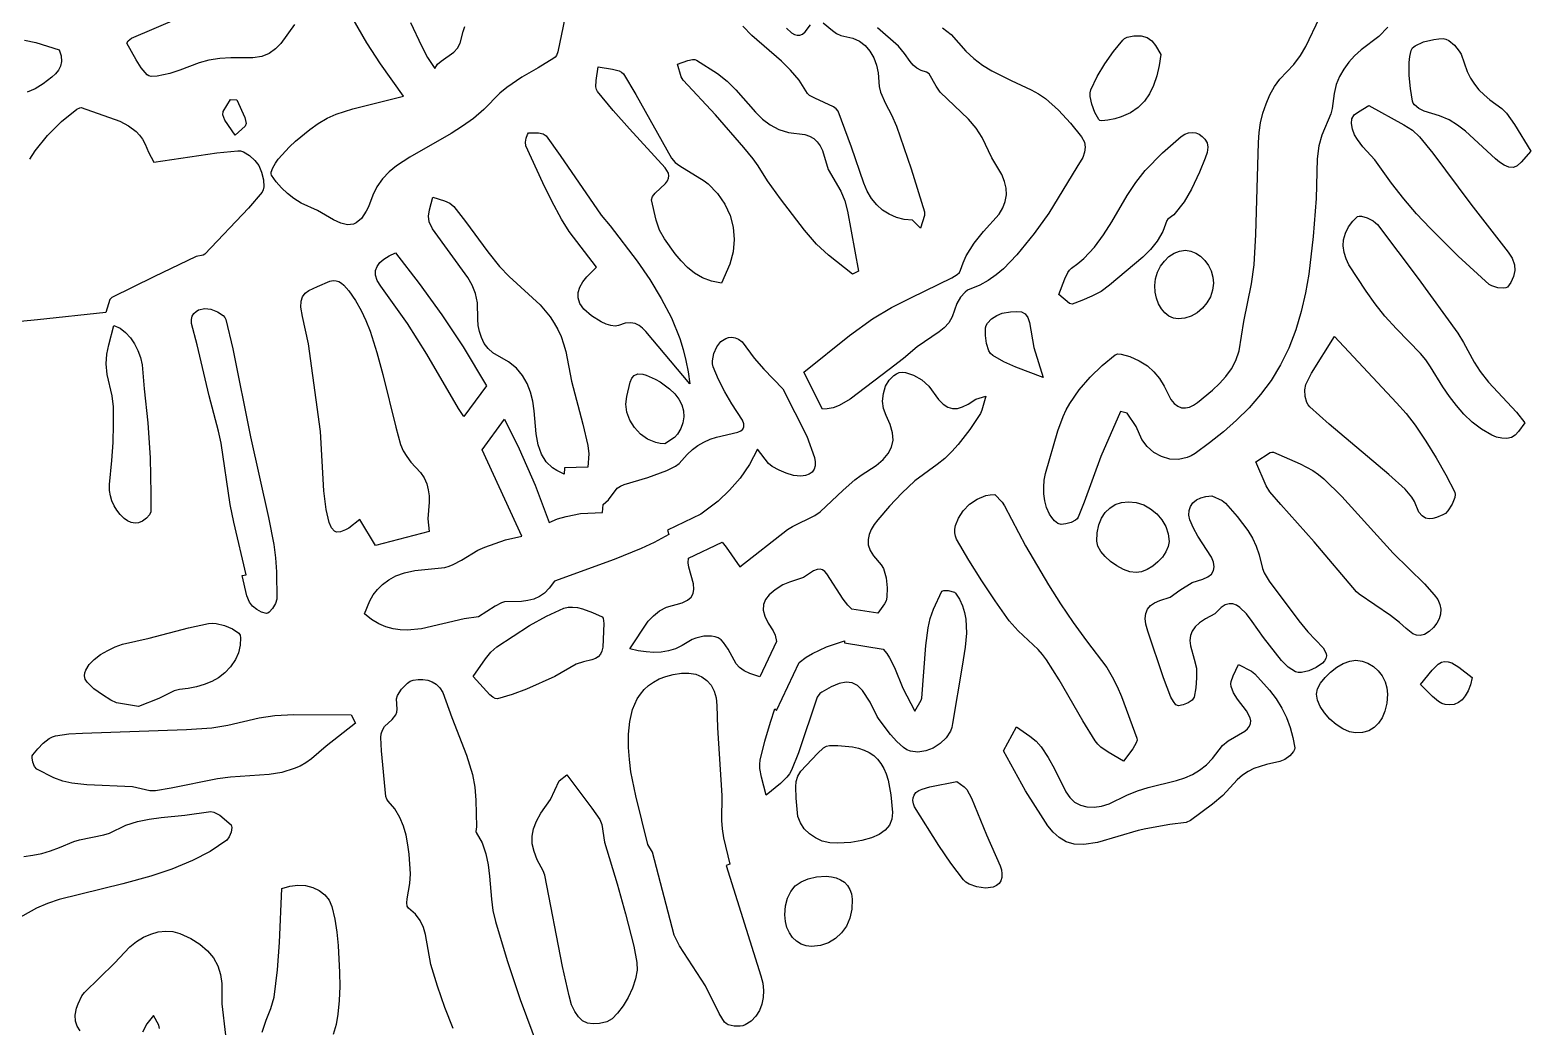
# Model space of a CAD drawing. Header units: centimetres. Extents: x 3.3 to 18.4, y 1.6 to 29.8.
# Drawn here: x 10.59 to 18.3, y 7.53 to 12.66 of the extents above; entities that cross this region are included whole.
import ezdxf

# ---------------------------------------------------------------- set-up
doc = ezdxf.new("R2010")
doc.units = ezdxf.units.CM
doc.layers.add('CUT', color=7, linetype='Continuous')

msp = doc.modelspace()

# ---------------------------------------------------------------- linework, layer by layer
at = {"layer": 'CUT'}
for points in [[(13.380168, 12.943085), (13.298549, 12.544605), (13.291247, 12.526286), (13.285402, 12.518187), (13.27851, 12.512043), (13.196943, 12.462352), (13.11387, 12.414118), (13.035546, 12.361819), (13.000121, 12.33242), (12.917627, 12.247832), (12.864261, 12.202852), (12.808297, 12.16279), (12.749906, 12.125443), (12.537146, 12.004065), (12.469371, 11.959356), (12.431544, 11.928235), (12.396707, 11.89152), (12.367843, 11.850841), (12.347935, 11.80783), (12.325321, 11.748793), (12.313595, 11.725118), (12.288958, 11.688788), (12.262268, 11.666259), (12.247978, 11.659837), (12.217157, 11.656006), (12.182878, 11.663306), (12.144579, 11.680666), (12.062479, 11.729251), (11.97974, 11.767276), (11.941082, 11.790109), (11.908435, 11.81587), (11.878083, 11.845036), (11.850522, 11.876857), (11.826247, 11.910583), (11.824343, 11.91721), (11.825219, 11.926093), (11.833369, 11.948174), (11.846811, 11.971915), (11.861663, 11.992405), (11.918506, 12.056336), (11.949214, 12.086067), (12.023727, 12.145604), (12.067043, 12.176606), (12.112076, 12.203844), (12.159213, 12.224783), (12.244381, 12.251514), (12.505158, 12.316148), (12.387442, 12.482453), (12.317334, 12.591485), (12.245944, 12.71355)], [(11.945093, 12.686225), (11.874229, 12.588146), (11.846962, 12.559547), (11.815094, 12.536399), (11.776958, 12.520742), (11.730886, 12.514617), (11.617092, 12.513434), (11.560538, 12.510152), (11.504854, 12.502462), (11.454114, 12.48879), (11.354725, 12.450243), (11.304374, 12.433146), (11.239081, 12.419178), (11.208739, 12.41883), (11.19665, 12.421784), (11.187572, 12.427384), (11.156731, 12.463087), (11.13044, 12.50348), (11.082941, 12.588919), (11.09062, 12.601835), (11.107774, 12.615765), (11.479978, 12.774422)], [(12.540983, 12.695437), (12.597486, 12.575652), (12.628407, 12.516192), (12.665653, 12.45973), (12.68018, 12.48082), (12.698983, 12.497651), (12.763867, 12.543232), (12.78259, 12.563668), (12.796996, 12.590165), (12.810909, 12.649848), (12.820838, 12.674526)], [(14.661237, 12.693347), (14.70936, 12.654359), (14.730902, 12.639572), (14.753587, 12.62841), (14.815045, 12.615285), (14.849042, 12.599452), (14.878278, 12.57661), (14.902572, 12.547868), (14.921744, 12.514334), (14.935614, 12.477117), (14.944002, 12.437326), (14.949448, 12.366949), (14.957058, 12.337893), (14.982205, 12.279767), (15.012696, 12.221283), (15.03906, 12.162029), (15.113536, 11.943134), (15.182597, 11.722488), (15.183434, 11.70346), (15.162145, 11.639248), (15.121133, 11.680321), (15.078562, 11.683733), (15.038529, 11.69361), (15.001395, 11.709615), (14.967516, 11.731413), (14.937252, 11.758666), (14.910961, 11.791039), (14.889002, 11.828195), (14.871732, 11.869797), (14.807288, 12.055357), (14.738827, 12.239425), (14.729562, 12.251517), (14.714464, 12.261388), (14.619418, 12.306083), (14.592235, 12.321109), (14.581686, 12.330204), (14.537882, 12.398644), (14.494952, 12.449873), (14.447286, 12.49648), (14.296227, 12.628265), (14.249973, 12.676079)], [(14.473119, 12.667), (14.500078, 12.641942), (14.514172, 12.634158), (14.528424, 12.630268), (14.542646, 12.630819), (14.556648, 12.63636), (14.570242, 12.647437), (14.596554, 12.683129)], [(15.275291, 12.668144), (15.319892, 12.634223), (15.394945, 12.549112), (15.436698, 12.510302), (15.481445, 12.477028), (15.528638, 12.448042), (15.628182, 12.397936), (15.730962, 12.349994), (15.768383, 12.329141), (15.804228, 12.304297), (15.871418, 12.245257), (15.932994, 12.178118), (15.989419, 12.108121), (16.004519, 12.081321), (16.00942, 12.054765), (16.006091, 12.028489), (15.996504, 12.002529), (15.966432, 11.951701), (15.821258, 11.715241), (15.746338, 11.611144), (15.656707, 11.500655), (15.588646, 11.429683), (15.551232, 11.397999), (15.510735, 11.369696), (15.466531, 11.345407), (15.404684, 11.319434), (15.391641, 11.309829), (15.367699, 11.283393), (15.348829, 11.251634), (15.325558, 11.182478), (15.307389, 11.151868), (15.284508, 11.12647), (15.258239, 11.104858), (15.145816, 11.027734), (15.074939, 10.968332), (15.001804, 10.911492), (14.800012, 10.760009), (14.743964, 10.726701), (14.714126, 10.715341), (14.682618, 10.708971), (14.65906, 10.70877), (14.561972, 10.898943), (14.79671, 11.087121), (14.914923, 11.171618), (15.013001, 11.23047), (15.115556, 11.28263), (15.323579, 11.382778), (15.350982, 11.399938), (15.362116, 11.410726), (15.368591, 11.422562), (15.381378, 11.460609), (15.397545, 11.496239), (15.43818, 11.561679), (15.486825, 11.62175), (15.565876, 11.710837), (15.585239, 11.742962), (15.597855, 11.775733), (15.60368, 11.80919), (15.602672, 11.843369), (15.594786, 11.878309), (15.57998, 11.914049), (15.529497, 12.000076), (15.47929, 12.10384), (15.448994, 12.151748), (15.408596, 12.198856), (15.2642, 12.337738), (15.243403, 12.367956), (15.207333, 12.431612), (15.193567, 12.440684), (15.165711, 12.448129), (15.143046, 12.460487), (15.124375, 12.476605), (15.108502, 12.495329), (15.080364, 12.535979), (15.049063, 12.57321), (14.94139, 12.667795)], [(17.56426, 12.671009), (17.517318, 12.624397), (17.427924, 12.554325), (17.39373, 12.523894), (17.363427, 12.491328), (17.337368, 12.456171), (17.315907, 12.417968), (17.2994, 12.376263), (17.288199, 12.330601), (17.278985, 12.252967), (17.27146, 12.225673), (17.225619, 12.116991), (17.209185, 12.061436), (17.201763, 11.994498), (17.196635, 11.790496), (17.181146, 11.595426), (17.158456, 11.401914), (17.14159, 11.30592), (17.119537, 11.21053), (17.091171, 11.115814), (17.055361, 11.021843), (17.01343, 10.93543), (16.964964, 10.85596), (16.910619, 10.782638), (16.851051, 10.714673), (16.786915, 10.651271), (16.718869, 10.591639), (16.647567, 10.534985), (16.573666, 10.480516), (16.553478, 10.468089), (16.532449, 10.458893), (16.488809, 10.44966), (16.44463, 10.451749), (16.401794, 10.464094), (16.362183, 10.485628), (16.327681, 10.515285), (16.30017, 10.551998), (16.271204, 10.618955), (16.225139, 10.687202), (16.190553, 10.695459), (16.089411, 10.465295), (16.003684, 10.229484), (15.972269, 10.152151), (15.96699, 10.144287), (15.958767, 10.13716), (15.936145, 10.125539), (15.90971, 10.118138), (15.884769, 10.11581), (15.868387, 10.120987), (15.851607, 10.133653), (15.836522, 10.150514), (15.825228, 10.168276), (15.810549, 10.202757), (15.801079, 10.237475), (15.796282, 10.272368), (15.795624, 10.307374), (15.798571, 10.342432), (15.804587, 10.37748), (15.86863, 10.597193), (15.894988, 10.669941), (15.910987, 10.704546), (15.929568, 10.73751), (15.978585, 10.807242), (16.034877, 10.872618), (16.096839, 10.932803), (16.162862, 10.986963), (16.175849, 10.9918), (16.193614, 10.991545), (16.238336, 10.979105), (16.286735, 10.956333), (16.328517, 10.929922), (16.361312, 10.900394), (16.390109, 10.864856), (16.414669, 10.825597), (16.449615, 10.757047), (16.466311, 10.736515), (16.484512, 10.722872), (16.50389, 10.715681), (16.524119, 10.714504), (16.544871, 10.718904), (16.56582, 10.728444), (16.586639, 10.742687), (16.663407, 10.805727), (16.699294, 10.839283), (16.73204, 10.875344), (16.760537, 10.91477), (16.78368, 10.958424), (16.80036, 11.007167), (16.823338, 11.15902), (16.863937, 11.352233), (16.877166, 11.449379), (16.886122, 11.606392), (16.89878, 12.078577), (16.902781, 12.129684), (16.910674, 12.180509), (16.922494, 12.230306), (16.938271, 12.278332), (16.95804, 12.32384), (16.981832, 12.366085), (17.00968, 12.404324), (17.081906, 12.480141), (17.114856, 12.525513), (17.142438, 12.573006), (17.212681, 12.719035)], [(10.557602, 12.604991), (10.61497, 12.593061), (10.736085, 12.555863), (10.745001, 12.523667), (10.746639, 12.495977), (10.741869, 12.471995), (10.731564, 12.450926), (10.716596, 12.431974), (10.697837, 12.414343), (10.652433, 12.379861), (10.611912, 12.354887), (10.571701, 12.338396)], [(10.58453, 11.992774), (10.612469, 12.035407), (10.675126, 12.114744), (10.746494, 12.186392), (10.826177, 12.250615), (10.841117, 12.256973), (10.84921, 12.257874), (11.04688, 12.187995), (11.091068, 12.165298), (11.130503, 12.135203), (11.147917, 12.116574), (11.163517, 12.095126), (11.177095, 12.070535), (11.193686, 12.02979), (11.221428, 11.978208), (11.545178, 12.025521), (11.654274, 12.03624), (11.668021, 12.035154), (11.682793, 12.030388), (11.713142, 12.012333), (11.740771, 11.987101), (11.761133, 11.95972), (11.775876, 11.925985), (11.785637, 11.887015), (11.787457, 11.850354), (11.784463, 11.835248), (11.778374, 11.823549), (11.70841, 11.741012), (11.483636, 11.505496), (11.474837, 11.500393), (11.439761, 11.492617), (11.222028, 11.389039), (11.005784, 11.282506), (10.995991, 11.271731), (10.974701, 11.204668), (10.624129, 11.166905), (10.466551, 11.152637)], [(12.759871, 7.523958), (12.716953, 7.632059), (12.679168, 7.742284), (12.645537, 7.853523), (12.618384, 8.007189), (12.60762, 8.044191), (12.590955, 8.079525), (12.566233, 8.112643), (12.531296, 8.142992), (12.524538, 8.153266), (12.52251, 8.169698), (12.523978, 8.190904), (12.53703, 8.269316), (12.540602, 8.320066), (12.533959, 8.419745), (12.528117, 8.468992), (12.519004, 8.517326), (12.505424, 8.564359), (12.486183, 8.609701), (12.460087, 8.652965), (12.425943, 8.69376), (12.41922, 8.703962), (12.414992, 8.71679), (12.392517, 8.950968), (12.388703, 9.019891), (12.390538, 9.03875), (12.396851, 9.058442), (12.406722, 9.076315), (12.446413, 9.112437), (12.46494, 9.136534), (12.470421, 9.150491), (12.473095, 9.166463), (12.469388, 9.219677), (12.474517, 9.235271), (12.49565, 9.269372), (12.524901, 9.299217), (12.540178, 9.309489), (12.554614, 9.315032), (12.580092, 9.318653), (12.605208, 9.318869), (12.629458, 9.315186), (12.652343, 9.307114), (12.673361, 9.294157), (12.692011, 9.275824), (12.707792, 9.251622), (12.75431, 9.123037), (12.828731, 8.928977), (12.860072, 8.830363), (12.872349, 8.765098), (12.877192, 8.697811), (12.881132, 8.561743), (12.876992, 8.537366), (12.878329, 8.53139), (12.908658, 8.478062), (12.92859, 8.422514), (12.940756, 8.365315), (12.947792, 8.307035), (12.957003, 8.189512), (12.964447, 8.131409), (12.977293, 8.074503), (13.038614, 7.873261), (13.104311, 7.673405), (13.196947, 7.425174)], [(10.552891, 8.407682), (10.59938, 8.414483), (10.645477, 8.424572), (10.691195, 8.437929), (10.736552, 8.454534), (10.810182, 8.485753), (10.840309, 8.494165), (10.964561, 8.519364), (10.993723, 8.528879), (11.078706, 8.569457), (11.137825, 8.588501), (11.197991, 8.601042), (11.258851, 8.609181), (11.381234, 8.620657), (11.515312, 8.640343), (11.529768, 8.636774), (11.560834, 8.620244), (11.619692, 8.571604), (11.622797, 8.55729), (11.618698, 8.533603), (11.609238, 8.508962), (11.596261, 8.491787), (11.510995, 8.434957), (11.420108, 8.387257), (11.314861, 8.343384), (11.206679, 8.307102), (11.062677, 8.268083), (10.734575, 8.187445), (10.67544, 8.167612), (10.619489, 8.142731), (10.478443, 8.064218)], [(11.77922, 7.505809), (11.799478, 7.567703), (11.822692, 7.626688), (11.839567, 7.685946), (11.857934, 7.825601), (11.867488, 7.966112), (11.879018, 8.243632), (11.920236, 8.256153), (11.961425, 8.260988), (12.001316, 8.258548), (12.03864, 8.249243), (12.07213, 8.233486), (12.100516, 8.211689), (12.12253, 8.184261), (12.136903, 8.151615), (12.152409, 8.086179), (12.162748, 8.019164), (12.16936, 7.951381), (12.176604, 7.812091), (12.177142, 7.740336), (12.174584, 7.668735), (12.168214, 7.597654), (12.158779, 7.545507), (12.144253, 7.493896)], [(10.843389, 7.512823), (10.828132, 7.535851), (10.81899, 7.562386), (10.817471, 7.593168), (10.825087, 7.628933), (10.832653, 7.650616), (10.852576, 7.692175), (10.866061, 7.709708), (11.020248, 7.860812), (11.098603, 7.944686), (11.132054, 7.97144), (11.168113, 7.993384), (11.205878, 8.009995), (11.244447, 8.020755), (11.282918, 8.02514), (11.32039, 8.022631), (11.35596, 8.012707), (11.411885, 7.98666), (11.459118, 7.95705), (11.49786, 7.923862), (11.52831, 7.887081), (11.550668, 7.84669), (11.565133, 7.802675), (11.571905, 7.75502), (11.57069, 7.651893), (11.589958, 7.48922)], [(11.25166, 7.524322), (11.247838, 7.541051), (11.219866, 7.590485), (11.185992, 7.548924), (11.163979, 7.504616)]]:
    msp.add_lwpolyline(points, dxfattribs=at)
for points in [[(16.034192, 12.333919), (16.038424, 12.350235), (16.071121, 12.418123), (16.110163, 12.483447), (16.154092, 12.54593), (16.201445, 12.605295), (16.211388, 12.613567), (16.225013, 12.619936), (16.259309, 12.627002), (16.296319, 12.626573), (16.328032, 12.618725), (16.35153, 12.601497), (16.370148, 12.577019), (16.397007, 12.531741), (16.388395, 12.474105), (16.376514, 12.420967), (16.360597, 12.372566), (16.339876, 12.329142), (16.313584, 12.290932), (16.280955, 12.258175), (16.241221, 12.231109), (16.193616, 12.209973), (16.160967, 12.200391), (16.12502, 12.193088), (16.094569, 12.190819), (16.084152, 12.192433), (16.078407, 12.196339), (16.058555, 12.23379), (16.042092, 12.275139), (16.033791, 12.315563)], [(17.723511, 12.254234), (17.70172, 12.271966), (17.694667, 12.281342), (17.691151, 12.290658), (17.680951, 12.356588), (17.67393, 12.4234), (17.673582, 12.489273), (17.677002, 12.521287), (17.683399, 12.552383), (17.690749, 12.564846), (17.705011, 12.57635), (17.748112, 12.595587), (17.800386, 12.608304), (17.826115, 12.611657), (17.849518, 12.61271), (17.862913, 12.610164), (17.877323, 12.60328), (17.906426, 12.579816), (17.931303, 12.548946), (17.94043, 12.532806), (17.972862, 12.443132), (17.98961, 12.409919), (18.009235, 12.378989), (18.032128, 12.350118), (18.058678, 12.323084), (18.089277, 12.297661), (18.150314, 12.253899), (18.173739, 12.229704), (18.215709, 12.171045), (18.300022, 12.034514), (18.249424, 11.977424), (18.229524, 11.958054), (18.210312, 11.949453), (18.186875, 11.951984), (18.162186, 11.962289), (18.138231, 11.977459), (18.116994, 11.994588), (17.964159, 12.136402), (17.922968, 12.167619), (17.878725, 12.194661), (17.830501, 12.216288), (17.750675, 12.239864)], [(14.254862, 12.05281), (14.108507, 12.221718), (13.943092, 12.398888), (13.932257, 12.416882), (13.91332, 12.482293), (13.966415, 12.499767), (13.991122, 12.505382), (14.001705, 12.505186), (14.010607, 12.502141), (14.118926, 12.433493), (14.169225, 12.394266), (14.214043, 12.350274), (14.314507, 12.233969), (14.350322, 12.199441), (14.389542, 12.169552), (14.43351, 12.145814), (14.48357, 12.129739), (14.56802, 12.119524), (14.592087, 12.111437), (14.613258, 12.098871), (14.631524, 12.082116), (14.646872, 12.061464), (14.659295, 12.037205), (14.68759, 11.940599), (14.753407, 11.829243), (14.773591, 11.77871), (14.787361, 11.726005), (14.84303, 11.418185), (14.812423, 11.401365), (14.689764, 11.499805), (14.62743, 11.555771), (14.566117, 11.628226), (14.44226, 11.789175), (14.37676, 11.881346), (14.328217, 11.958258), (14.30173, 11.994954)], [(13.852252, 11.868293), (13.862142, 11.881737), (13.867799, 11.894796), (13.869353, 11.907759), (13.866934, 11.920914), (13.850699, 11.948951), (13.666134, 12.149081), (13.58329, 12.243763), (13.502988, 12.34048), (13.497109, 12.351497), (13.494393, 12.365065), (13.495625, 12.397569), (13.504945, 12.468102), (13.580106, 12.456134), (13.613576, 12.447531), (13.626318, 12.440689), (13.635271, 12.431432), (13.69964, 12.32481), (13.883073, 11.998654), (13.901244, 11.976812), (13.92509, 11.958306), (14.049671, 11.882153), (14.071604, 11.865631), (14.119398, 11.816049), (14.156768, 11.761745), (14.18359, 11.703666), (14.199741, 11.642761), (14.205096, 11.579976), (14.199532, 11.516258), (14.182924, 11.452556), (14.139716, 11.356145), (14.087528, 11.365812), (14.041494, 11.383288), (14.000758, 11.407343), (13.964467, 11.43675), (13.931764, 11.470278), (13.901795, 11.506699), (13.84664, 11.583304), (13.821611, 11.628563), (13.803683, 11.678888), (13.780195, 11.784574), (13.784447, 11.800628), (13.799064, 11.818874)], [(11.615878, 12.299324), (11.649112, 12.298045), (11.688885, 12.206897), (11.696282, 12.175718), (11.691206, 12.162104), (11.639434, 12.116302), (11.586599, 12.193735), (11.575722, 12.221262), (11.577664, 12.238715)], [(18.183116, 11.515718), (18.202578, 11.483945), (18.215118, 11.450636), (18.216584, 11.421363), (18.209822, 11.389471), (18.196615, 11.359317), (18.178743, 11.335258), (18.171102, 11.331142), (18.15974, 11.329435), (18.130238, 11.332301), (18.099009, 11.341949), (18.085487, 11.34872), (17.92587, 11.494915), (17.781394, 11.637639), (17.71228, 11.711934), (17.646019, 11.788892), (17.583189, 11.869044), (17.496756, 11.989114), (17.43525, 12.057361), (17.407648, 12.09356), (17.393474, 12.118869), (17.382496, 12.14724), (17.377005, 12.175701), (17.379296, 12.201276), (17.391888, 12.220429), (17.413856, 12.237072), (17.466644, 12.269831), (17.647277, 12.169345), (17.690374, 12.141623), (17.727033, 12.108317), (17.796076, 12.024142), (17.991142, 11.761075)], [(13.472001, 11.187005), (13.432534, 11.222459), (13.41209, 11.251975), (13.402915, 11.280567), (13.403446, 11.308341), (13.412119, 11.335404), (13.427369, 11.361865), (13.447633, 11.387831), (13.496942, 11.438706), (13.357226, 11.621036), (13.316511, 11.685024), (13.266999, 11.777109), (13.221044, 11.871219), (13.134357, 12.062119), (13.132275, 12.079719), (13.135854, 12.10143), (13.142136, 12.11994), (13.148165, 12.127938), (13.199566, 12.127855), (13.222778, 12.122978), (13.238288, 12.112529), (13.31062, 12.011662), (13.521372, 11.704462), (13.567279, 11.649888), (13.706087, 11.468021), (13.770735, 11.374381), (13.829865, 11.277596), (13.881715, 11.176663), (13.924524, 11.070576), (13.941988, 11.015286), (13.95653, 10.958331), (13.967932, 10.899585), (13.975972, 10.838923), (13.750076, 11.106963), (13.733912, 11.124217), (13.716215, 11.138337), (13.695984, 11.14807), (13.672221, 11.152162), (13.643925, 11.149361), (13.610097, 11.138413), (13.592173, 11.135073), (13.570579, 11.137548), (13.54654, 11.144908), (13.521282, 11.156224)], [(16.501725, 12.109925), (16.520796, 12.122066), (16.54014, 12.128977), (16.559285, 12.130952), (16.577756, 12.128288), (16.595081, 12.121279), (16.610787, 12.110222), (16.624401, 12.095411), (16.635449, 12.077143), (16.639515, 12.054088), (16.635006, 12.026581), (16.625558, 11.997661), (16.596272, 11.926227), (16.554974, 11.83969), (16.517677, 11.773323), (16.464518, 11.706153), (16.43405, 11.684973), (16.42845, 11.677034), (16.407928, 11.620861), (16.379381, 11.571738), (16.344478, 11.528231), (16.304887, 11.488904), (16.133039, 11.344728), (16.091368, 11.313094), (16.043414, 11.288025), (15.992262, 11.267086), (15.940994, 11.247842), (15.928388, 11.25074), (15.873794, 11.297561), (15.904155, 11.378171), (15.918819, 11.410099), (15.927768, 11.422529), (15.938461, 11.432055), (15.971659, 11.456572), (16.002131, 11.483074), (16.056142, 11.541117), (16.102985, 11.604349), (16.145147, 11.670936), (16.225386, 11.80684), (16.268441, 11.87249), (16.316772, 11.934158), (16.405289, 12.026231)], [(13.140393, 10.839887), (13.116719, 10.881426), (13.085361, 10.919069), (13.045198, 10.952016), (12.96429, 10.997199), (12.939406, 11.019781), (12.91997, 11.046227), (12.905498, 11.075548), (12.895504, 11.106751), (12.889504, 11.138848), (12.887014, 11.170847), (12.88607, 11.254398), (12.875826, 11.301793), (12.858566, 11.345003), (12.836043, 11.385092), (12.654418, 11.63551), (12.637288, 11.671205), (12.633948, 11.700409), (12.638968, 11.732402), (12.655159, 11.798438), (12.715222, 11.778408), (12.743044, 11.766555), (12.764588, 11.749479), (12.82413, 11.673481), (12.938411, 11.517504), (12.998585, 11.44211), (13.047792, 11.390194), (13.206932, 11.244006), (13.258341, 11.183185), (13.279876, 11.150711), (13.298662, 11.116712), (13.314721, 11.081076), (13.328075, 11.04369), (13.338746, 11.004442), (13.368967, 10.852007), (13.426516, 10.631622), (13.452664, 10.520858), (13.456915, 10.478879), (13.452615, 10.41037), (13.332982, 10.406279), (13.33072, 10.37465), (13.292463, 10.392559), (13.271514, 10.406014), (13.23781, 10.437564), (13.213597, 10.476439), (13.197154, 10.524008), (13.186758, 10.58164), (13.176532, 10.699857), (13.169178, 10.748305), (13.157506, 10.795248)], [(17.731835, 10.99485), (17.608612, 11.121537), (17.549153, 11.186801), (17.499499, 11.250069), (17.452205, 11.315311), (17.364301, 11.450268), (17.349711, 11.479955), (17.339622, 11.513113), (17.335046, 11.547102), (17.336992, 11.579284), (17.346664, 11.612519), (17.362798, 11.645026), (17.38399, 11.67425), (17.408837, 11.697637), (17.416966, 11.700397), (17.428637, 11.700013), (17.458158, 11.691601), (17.488512, 11.675984), (17.501225, 11.666593), (17.510813, 11.656744), (17.616121, 11.518587), (17.720003, 11.379326), (17.924013, 11.098036), (17.953924, 11.049953), (18.007302, 10.949215), (18.038034, 10.901902), (18.082243, 10.847433), (18.22551, 10.692012), (18.268308, 10.637983), (18.235641, 10.592932), (18.219063, 10.573779), (18.200231, 10.561712), (18.176205, 10.557183), (18.149512, 10.558472), (18.122776, 10.564523), (18.098622, 10.574282), (18.045648, 10.605603), (17.998174, 10.641784), (17.955383, 10.682189), (17.916456, 10.726179), (17.880577, 10.773119), (17.846926, 10.82237), (17.78304, 10.925259), (17.758959, 10.961)], [(12.624479, 10.990907), (12.525083, 11.148184), (12.38797, 11.339909), (12.370274, 11.369796), (12.361666, 11.39649), (12.36148, 11.420387), (12.369048, 11.441882), (12.383704, 11.461369), (12.404782, 11.479244), (12.431614, 11.4959), (12.463534, 11.511733), (12.585357, 11.35428), (12.701498, 11.19312), (12.811509, 11.027849), (12.931387, 10.828259), (12.815207, 10.669692), (12.787843, 10.712244)], [(16.370561, 11.378156), (16.380801, 11.411526), (16.396225, 11.442249), (16.416049, 11.469422), (16.439488, 11.492141), (16.46576, 11.509502), (16.494081, 11.520601), (16.523666, 11.524534), (16.551188, 11.520857), (16.577547, 11.510345), (16.601962, 11.493915), (16.623654, 11.472486), (16.641843, 11.446973), (16.655751, 11.418296), (16.664597, 11.38737), (16.667603, 11.355114), (16.663484, 11.319513), (16.652151, 11.285603), (16.634558, 11.254346), (16.611659, 11.226709), (16.584408, 11.203656), (16.553759, 11.18615), (16.520667, 11.175158), (16.486087, 11.171643), (16.46185, 11.175618), (16.439112, 11.186222), (16.418445, 11.202634), (16.400424, 11.224031), (16.385623, 11.249593), (16.374618, 11.278496), (16.367981, 11.309921), (16.366288, 11.343044)], [(12.135847, 10.097363), (12.12335, 10.126074), (12.107642, 10.192485), (12.094917, 10.287471), (12.07923, 10.592624), (12.017547, 11.043812), (11.985249, 11.185053), (11.977833, 11.232402), (11.978626, 11.262386), (11.986529, 11.285891), (12.000192, 11.304115), (12.018265, 11.318257), (12.062246, 11.339084), (12.126598, 11.365615), (12.143582, 11.368974), (12.158985, 11.368336), (12.17316, 11.364009), (12.186461, 11.356297), (12.199241, 11.345505), (12.224654, 11.315904), (12.25848, 11.266658), (12.287341, 11.215584), (12.311997, 11.162956), (12.333211, 11.109047), (12.368351, 10.998478), (12.398847, 10.886066), (12.46559, 10.615458), (12.49049, 10.526074), (12.503333, 10.494357), (12.521494, 10.463905), (12.543466, 10.435638), (12.592839, 10.383067), (12.611454, 10.354391), (12.624382, 10.324554), (12.632415, 10.293662), (12.636351, 10.26182), (12.636983, 10.229135), (12.630859, 10.144515), (12.637239, 10.078505), (12.361095, 10.007845), (12.280391, 10.139968), (12.223333, 10.097008), (12.207826, 10.087642), (12.181345, 10.076687), (12.160088, 10.076486), (12.151111, 10.080564)], [(11.415258, 11.148093), (11.415186, 11.168507), (11.419506, 11.185593), (11.427541, 11.199477), (11.438611, 11.210284), (11.452037, 11.218139), (11.483248, 11.225493), (11.514819, 11.221462), (11.549103, 11.208293), (11.577805, 11.189481), (11.58747, 11.179052), (11.592629, 11.168523), (11.627149, 11.018708), (11.719573, 10.5665), (11.810577, 10.151321), (11.83786, 10.012381), (11.847656, 9.942953), (11.852819, 9.872653), (11.854103, 9.73152), (11.847525, 9.708306), (11.832485, 9.683409), (11.815039, 9.66399), (11.807307, 9.658572), (11.801243, 9.65721), (11.775779, 9.665139), (11.750652, 9.678521), (11.728696, 9.696096), (11.712743, 9.716601), (11.699361, 9.748082), (11.676719, 9.852282), (11.69725, 9.856571), (11.633419, 10.126689), (11.614566, 10.217197), (11.567152, 10.533319), (11.554015, 10.594329), (11.506399, 10.775856), (11.444669, 11.037994)], [(15.682035, 11.207573), (15.700429, 11.197562), (15.713636, 11.179929), (15.72306, 11.153785), (15.745217, 11.024433), (15.793502, 10.871132), (15.652663, 10.924543), (15.590253, 10.951252), (15.533848, 10.983421), (15.522945, 10.993842), (15.514014, 11.008254), (15.501733, 11.045359), (15.496343, 11.087349), (15.49718, 11.126836), (15.500286, 11.137827), (15.506929, 11.149322), (15.528012, 11.171816), (15.554806, 11.190303), (15.581683, 11.200764), (15.624066, 11.208285), (15.657048, 11.210851)], [(11.199921, 10.164449), (11.184316, 10.147416), (11.164014, 10.132749), (11.143506, 10.123216), (11.125838, 10.121639), (11.105715, 10.125725), (11.086171, 10.134061), (11.070243, 10.145232), (11.049603, 10.166267), (11.032117, 10.18841), (11.017832, 10.211789), (11.006794, 10.236534), (10.999051, 10.262774), (10.994647, 10.290638), (10.99363, 10.320254), (11.005924, 10.443547), (11.012282, 10.535849), (11.015242, 10.628339), (11.014926, 10.720696), (11.008383, 10.77595), (10.982592, 10.886182), (10.976443, 10.94137), (10.980408, 10.990244), (10.990957, 11.039287), (11.017097, 11.138098), (11.048205, 11.123874), (11.076371, 11.102583), (11.101279, 11.075545), (11.122613, 11.04408), (11.140057, 11.009507), (11.153295, 10.973146), (11.16201, 10.936317), (11.171778, 10.812643), (11.190516, 10.637506), (11.202847, 10.457708), (11.207188, 10.273259), (11.206338, 10.181083)], [(14.590713, 10.374445), (14.570976, 10.367582), (14.546518, 10.364404), (14.509644, 10.367627), (14.472184, 10.378841), (14.435343, 10.395109), (14.400327, 10.413495), (14.38108, 10.428486), (14.324112, 10.502627), (14.282821, 10.423509), (14.234672, 10.353358), (14.180702, 10.291054), (14.121946, 10.235478), (14.034089, 10.167835), (13.861561, 10.085212), (13.868998, 10.06369), (13.794284, 10.022807), (13.726796, 9.991054), (13.587527, 9.934961), (13.280452, 9.823279), (13.254425, 9.787219), (13.230508, 9.762692), (13.204106, 9.74451), (13.17539, 9.731818), (13.144527, 9.72376), (13.111686, 9.71948), (13.024744, 9.717419), (13.008596, 9.712446), (12.976008, 9.694979), (12.890637, 9.639775), (12.817478, 9.631002), (12.597964, 9.579367), (12.524692, 9.571991), (12.488022, 9.573231), (12.451325, 9.578669), (12.414598, 9.588992), (12.377836, 9.604884), (12.341038, 9.62703), (12.3042, 9.656117), (12.332119, 9.722031), (12.350009, 9.752732), (12.371585, 9.78137), (12.397645, 9.807525), (12.42899, 9.83078), (12.466419, 9.850714), (12.51073, 9.866909), (12.564085, 9.878617), (12.666601, 9.888307), (12.717199, 9.894604), (12.739364, 9.900256), (12.760968, 9.908877), (12.803119, 9.93214), (12.887559, 9.982547), (12.922324, 9.997822), (13.030141, 10.035893), (13.11394, 10.055629), (12.909084, 10.498265), (13.024515, 10.6567), (13.100271, 10.503341), (13.181272, 10.317594), (13.253901, 10.125721), (13.296132, 10.144256), (13.34097, 10.156418), (13.414419, 10.171522), (13.527634, 10.176097), (13.530593, 10.217697), (13.558632, 10.242136), (13.60315, 10.302068), (13.619649, 10.312874), (13.640073, 10.321487), (13.760514, 10.356318), (13.858022, 10.393064), (13.902564, 10.415404), (13.921319, 10.429269), (13.962564, 10.475571), (13.989881, 10.500849), (14.018719, 10.521897), (14.049051, 10.5392), (14.080848, 10.553241), (14.114083, 10.564504), (14.223911, 10.589672), (14.238808, 10.596261), (14.249446, 10.605128), (14.254967, 10.616949), (14.254517, 10.632396), (14.24724, 10.652146), (14.193023, 10.736088), (14.156694, 10.797478), (14.124328, 10.860821), (14.096957, 10.925893), (14.093679, 10.940475), (14.093447, 10.957248), (14.100754, 10.993882), (14.116139, 11.02883), (14.136865, 11.055129), (14.161093, 11.070534), (14.176225, 11.075615), (14.192686, 11.077526), (14.209967, 11.075198), (14.227557, 11.067563), (14.244944, 11.053555), (14.306953, 10.969832), (14.357308, 10.912895), (14.454297, 10.811808), (14.577603, 10.569466), (14.617065, 10.460105), (14.621581, 10.436503), (14.621162, 10.416023), (14.615848, 10.398778), (14.605684, 10.384881)], [(17.859833, 10.172511), (17.847109, 10.164154), (17.814302, 10.150351), (17.795636, 10.145365), (17.776499, 10.143982), (17.757669, 10.147947), (17.739924, 10.159007), (17.724043, 10.178906), (17.701111, 10.232609), (17.687724, 10.254856), (17.65267, 10.296765), (17.569039, 10.372568), (17.26352, 10.631329), (17.163512, 10.719565), (17.155243, 10.729494), (17.148345, 10.74244), (17.139169, 10.773909), (17.137, 10.80703), (17.142854, 10.834863), (17.171932, 10.892291), (17.290111, 11.081714), (17.608695, 10.741059), (17.658555, 10.684866), (17.704294, 10.625779), (17.760426, 10.542795), (17.813433, 10.457586), (17.862942, 10.370367), (17.908584, 10.281349), (17.91085, 10.269644), (17.908869, 10.254458), (17.894977, 10.218924), (17.872519, 10.185304)], [(13.752027, 10.882703), (13.798058, 10.862241), (13.824125, 10.847685), (13.872454, 10.81337), (13.899281, 10.787187), (13.920121, 10.759107), (13.934865, 10.729637), (13.943404, 10.699285), (13.945627, 10.668559), (13.941424, 10.637967), (13.930687, 10.608015), (13.913304, 10.579212), (13.897277, 10.562501), (13.848036, 10.530575), (13.824596, 10.531885), (13.801973, 10.536334), (13.759766, 10.553541), (13.722592, 10.579978), (13.691629, 10.613428), (13.668057, 10.651672), (13.653052, 10.692491), (13.647794, 10.733668), (13.653459, 10.772985), (13.670365, 10.846746), (13.678429, 10.866759), (13.69074, 10.881429), (13.709115, 10.888924), (13.735373, 10.887411)], [(13.969692, 9.941296), (14.14311, 10.023586), (14.163443, 9.998503), (14.233127, 9.89754), (14.47874, 10.089195), (14.504521, 10.105564), (14.618903, 10.16139), (14.64708, 10.17976), (14.765204, 10.291787), (14.825627, 10.345246), (14.857425, 10.369236), (14.934833, 10.419006), (14.970109, 10.448412), (14.996375, 10.479332), (15.013423, 10.512284), (15.021045, 10.547787), (15.019033, 10.586356), (15.00718, 10.62851), (14.985279, 10.674766), (14.971513, 10.710921), (14.967261, 10.749904), (14.971503, 10.789105), (14.983221, 10.825911), (15.001398, 10.857714), (15.025013, 10.881901), (15.038542, 10.890324), (15.053049, 10.895863), (15.068407, 10.898193), (15.084488, 10.896988), (15.126849, 10.882886), (15.168406, 10.858301), (15.205045, 10.826481), (15.255389, 10.757311), (15.278485, 10.733332), (15.302157, 10.718158), (15.326617, 10.711208), (15.352079, 10.711903), (15.378757, 10.719661), (15.406864, 10.733904), (15.446478, 10.759433), (15.497378, 10.77453), (15.478356, 10.703252), (15.469995, 10.68576), (15.415512, 10.603254), (15.355747, 10.525817), (15.322746, 10.48955), (15.287058, 10.455212), (15.248228, 10.423022), (15.133266, 10.339137), (15.066068, 10.276508), (15.002958, 10.208644), (14.942685, 10.138878), (14.923815, 10.114625), (14.908546, 10.089635), (14.897861, 10.063897), (14.892746, 10.0374), (14.894187, 10.010132), (14.903168, 9.982082), (14.920674, 9.953238), (14.960918, 9.907767), (14.971578, 9.88816), (14.985757, 9.841149), (14.991353, 9.789678), (14.989493, 9.740869), (14.985418, 9.723471), (14.977791, 9.706485), (14.942401, 9.658513), (14.809689, 9.679562), (14.788019, 9.701001), (14.764181, 9.73173), (14.681694, 9.86184), (14.670972, 9.873582), (14.659217, 9.881942), (14.645926, 9.885913), (14.630596, 9.884488), (14.612724, 9.87666), (14.561315, 9.843102), (14.489258, 9.81932), (14.454986, 9.804218), (14.415099, 9.778714), (14.385357, 9.754082), (14.365491, 9.729316), (14.355229, 9.703409), (14.354301, 9.675353), (14.362435, 9.644143), (14.37936, 9.60877), (14.404806, 9.56823), (14.415474, 9.546444), (14.421736, 9.514044), (14.335703, 9.332305), (14.285872, 9.348789), (14.256857, 9.363448), (14.232226, 9.380439), (14.21479, 9.398955), (14.172951, 9.474059), (14.150435, 9.50802), (14.137352, 9.521524), (14.122509, 9.531729), (14.106829, 9.537733), (14.088603, 9.541057), (14.047916, 9.54036), (14.007256, 9.531027), (13.989062, 9.523555), (13.938144, 9.492553), (13.902672, 9.476188), (13.866696, 9.465037), (13.829897, 9.45879), (13.79196, 9.457136), (13.752568, 9.459762), (13.711403, 9.466357), (13.66815, 9.47661), (13.762631, 9.617578), (13.789237, 9.646392), (13.820197, 9.670882), (13.857091, 9.690172), (13.93788, 9.713124), (13.96477, 9.725703), (13.983055, 9.741391), (13.993621, 9.760456), (13.997354, 9.783165), (13.99514, 9.809789), (13.971186, 9.896083), (13.968581, 9.918832)], [(17.752044, 9.809367), (17.803002, 9.754295), (17.820855, 9.729302), (17.831826, 9.704196), (17.836342, 9.67924), (17.834828, 9.654698), (17.82771, 9.630831), (17.815415, 9.607905), (17.798367, 9.58618), (17.776993, 9.565922), (17.752771, 9.550059), (17.730977, 9.543837), (17.711142, 9.545513), (17.692797, 9.553345), (17.658703, 9.580507), (17.624943, 9.611388), (17.578677, 9.646707), (17.417795, 9.756719), (17.402888, 9.768986), (17.185042, 10.025414), (17.013573, 10.217541), (16.958603, 10.283319), (16.939036, 10.313516), (16.885204, 10.437167), (16.959784, 10.484962), (16.96885, 10.487435), (16.976392, 10.48651), (17.113428, 10.427678), (17.178122, 10.392579), (17.207966, 10.37225), (17.235553, 10.34955), (17.328425, 10.258487), (17.59148, 9.96807)], [(16.275358, 9.006077), (16.271427, 8.992791), (16.25319, 8.962417), (16.206034, 8.897754), (16.126152, 8.945375), (16.089109, 8.971112), (16.073361, 8.985824), (16.060244, 9.002284), (15.996128, 9.105687), (15.875204, 9.31734), (15.8105, 9.42029), (15.789794, 9.447493), (15.76649, 9.472911), (15.663738, 9.568225), (15.61814, 9.620106), (15.546292, 9.721908), (15.477221, 9.825781), (15.411117, 9.93156), (15.348168, 10.039075), (15.341464, 10.054993), (15.338331, 10.07226), (15.338546, 10.090542), (15.341883, 10.109507), (15.35703, 10.148151), (15.381978, 10.185527), (15.414935, 10.21897), (15.454107, 10.245817), (15.497701, 10.263401), (15.520596, 10.267887), (15.543923, 10.269058), (15.581628, 10.230299), (15.594389, 10.210489), (15.702828, 10.004875), (15.819876, 9.804908), (15.882242, 9.707232), (15.947495, 9.611197), (16.015881, 9.516879), (16.119669, 9.380105), (16.147957, 9.33273), (16.173136, 9.282849), (16.195833, 9.231083), (16.274362, 9.017557)], [(17.106736, 9.620739), (17.153762, 9.56291), (17.232316, 9.480517), (17.246758, 9.452687), (17.248444, 9.439389), (17.246029, 9.426525), (17.239206, 9.414113), (17.227666, 9.40217), (17.195544, 9.380305), (17.15745, 9.362668), (17.119924, 9.353593), (17.103419, 9.35362), (17.089508, 9.357414), (17.051382, 9.382511), (17.017309, 9.41639), (16.92509, 9.533471), (16.867845, 9.615989), (16.837334, 9.655673), (16.803675, 9.689067), (16.785875, 9.700335), (16.767417, 9.706822), (16.748295, 9.707654), (16.728501, 9.701961), (16.708027, 9.68887), (16.674348, 9.655997), (16.627331, 9.629446), (16.596928, 9.609011), (16.574254, 9.588558), (16.558757, 9.567325), (16.54989, 9.544551), (16.547102, 9.519476), (16.549843, 9.491339), (16.569716, 9.422834), (16.580053, 9.376634), (16.581361, 9.327021), (16.576699, 9.276285), (16.569121, 9.226711), (16.559088, 9.211555), (16.538079, 9.197682), (16.512217, 9.187255), (16.487624, 9.182434), (16.475287, 9.188686), (16.461886, 9.205214), (16.44949, 9.226703), (16.411269, 9.327034), (16.330073, 9.566558), (16.320907, 9.602104), (16.317576, 9.632569), (16.320205, 9.658404), (16.328913, 9.680059), (16.343824, 9.697985), (16.36506, 9.712632), (16.392741, 9.724449), (16.444987, 9.741095), (16.495808, 9.777854), (16.558347, 9.81754), (16.613645, 9.834421), (16.639419, 9.846168), (16.657787, 9.860615), (16.668787, 9.877858), (16.672453, 9.897991), (16.668822, 9.921111), (16.657929, 9.947314), (16.588071, 10.055354), (16.565595, 10.096525), (16.547178, 10.139104), (16.541517, 10.163492), (16.542507, 10.186481), (16.549643, 10.207478), (16.562421, 10.225889), (16.580335, 10.241119), (16.602882, 10.252574), (16.629558, 10.259661), (16.659857, 10.261785), (16.713173, 10.238861), (16.729806, 10.225273), (16.789929, 10.15619), (16.84456, 10.08383), (16.868021, 10.045055), (16.887956, 10.003822), (16.903646, 9.959583), (16.92003, 9.889249), (16.92919, 9.867175), (16.955213, 9.824239)], [(16.238993, 9.872126), (16.205425, 9.883987), (16.17164, 9.901939), (16.13959, 9.92443), (16.111231, 9.949908), (16.088517, 9.976821), (16.073402, 10.003618), (16.067842, 10.028746), (16.070509, 10.073099), (16.078835, 10.112757), (16.092528, 10.147356), (16.111294, 10.176533), (16.134842, 10.199925), (16.16288, 10.217169), (16.195116, 10.227902), (16.231257, 10.231761), (16.271537, 10.227658), (16.309896, 10.215389), (16.345273, 10.195987), (16.376606, 10.170485), (16.402836, 10.139917), (16.422901, 10.105314), (16.435742, 10.067712), (16.440296, 10.028142), (16.436007, 10.00169), (16.424017, 9.974378), (16.405756, 9.947553), (16.382652, 9.922563), (16.356134, 9.900756), (16.327632, 9.88348), (16.298573, 9.872081), (16.270388, 9.867907)], [(15.336277, 9.76717), (15.342354, 9.762391), (15.363252, 9.730742), (15.378619, 9.697734), (15.389116, 9.663609), (15.395401, 9.628609), (15.397977, 9.556958), (15.391625, 9.484719), (15.377025, 9.386279), (15.327048, 9.091711), (15.322814, 9.072085), (15.31567, 9.053217), (15.293836, 9.018461), (15.263906, 8.988864), (15.228241, 8.965847), (15.189204, 8.95083), (15.149156, 8.945235), (15.110457, 8.950481), (15.092352, 8.957614), (15.07547, 8.96799), (15.040132, 8.999334), (15.00839, 9.035534), (14.949029, 9.112659), (14.93949, 9.127308), (14.903267, 9.20231), (14.864109, 9.261971), (14.83822, 9.287125), (14.810739, 9.301089), (14.78015, 9.304298), (14.744939, 9.297187), (14.703591, 9.280189), (14.654592, 9.25374), (14.645416, 9.246915), (14.630405, 9.227867), (14.535002, 8.941086), (14.499103, 8.851574), (14.488797, 8.833068), (14.475466, 8.815907), (14.44242, 8.784424), (14.369595, 8.724453), (14.345195, 8.816116), (14.336673, 8.861155), (14.335907, 8.882922), (14.338451, 8.903976), (14.362295, 9.001586), (14.390804, 9.09824), (14.413818, 9.167123), (14.42203, 9.159161), (14.53903, 9.405393), (14.574966, 9.433045), (14.607715, 9.452784), (14.679541, 9.485967), (14.770923, 9.517426), (14.771131, 9.507218), (14.97059, 9.4748), (14.989157, 9.452784), (15.003786, 9.429875), (15.028078, 9.379352), (15.071755, 9.273473), (15.132831, 9.15483), (15.165322, 9.211384), (15.168385, 9.222214), (15.190164, 9.493915), (15.201387, 9.583859), (15.212473, 9.632114), (15.229349, 9.679467), (15.271128, 9.771722), (15.282143, 9.775325), (15.303892, 9.775109)], [(13.534439, 9.606734), (13.529589, 9.483784), (13.525327, 9.463792), (13.517397, 9.447973), (13.506009, 9.435694), (13.491373, 9.426319), (13.4737, 9.419216), (13.430087, 9.409285), (13.392487, 9.396833), (13.283399, 9.333417), (13.137575, 9.26892), (13.063514, 9.240695), (12.987988, 9.218954), (12.976581, 9.220054), (12.963635, 9.227391), (12.949328, 9.239735), (12.863518, 9.333493), (12.927058, 9.423922), (12.954563, 9.459365), (12.984697, 9.486334), (13.152527, 9.595196), (13.239616, 9.64361), (13.329605, 9.684547), (13.350773, 9.689921), (13.374189, 9.690788), (13.399199, 9.687851), (13.425154, 9.681814), (13.477289, 9.663248), (13.525381, 9.640715), (13.530904, 9.634138)], [(11.02393, 9.486352), (11.061337, 9.500066), (11.197383, 9.531226), (11.40028, 9.584299), (11.502597, 9.605608), (11.522085, 9.607264), (11.542775, 9.606141), (11.585402, 9.596606), (11.62576, 9.579101), (11.659133, 9.555724), (11.665049, 9.546273), (11.668018, 9.532286), (11.666393, 9.495511), (11.656827, 9.455008), (11.641884, 9.420389), (11.616457, 9.383683), (11.58737, 9.352968), (11.554947, 9.327757), (11.519516, 9.307562), (11.481399, 9.291892), (11.440924, 9.280261), (11.398415, 9.27218), (11.354197, 9.26716), (11.327101, 9.2607), (11.247299, 9.219989), (11.142653, 9.178773), (11.030764, 9.198973), (11.001158, 9.211923), (10.957654, 9.239302), (10.913844, 9.270615), (10.879835, 9.303922), (10.869664, 9.320716), (10.865732, 9.33728), (10.867087, 9.35189), (10.87164, 9.366407), (10.889084, 9.394801), (10.91555, 9.421726), (10.948522, 9.446448), (10.985487, 9.468235)], [(17.432134, 9.413139), (17.462225, 9.402059), (17.490002, 9.384945), (17.514565, 9.362768), (17.535012, 9.336497), (17.550444, 9.307102), (17.559959, 9.275552), (17.562657, 9.242817), (17.558617, 9.196743), (17.549588, 9.156365), (17.535712, 9.121858), (17.517133, 9.093395), (17.493993, 9.071149), (17.466434, 9.055292), (17.434599, 9.046), (17.398631, 9.043444), (17.366486, 9.049388), (17.332472, 9.064547), (17.29852, 9.087014), (17.266563, 9.114882), (17.238532, 9.146243), (17.216359, 9.179191), (17.201976, 9.211817), (17.197314, 9.242215), (17.20336, 9.270313), (17.218675, 9.299848), (17.241391, 9.329213), (17.269641, 9.356799), (17.301558, 9.381), (17.335274, 9.400209), (17.368921, 9.412817), (17.400631, 9.417217)], [(14.162809, 7.549907), (14.154806, 7.557177), (14.127014, 7.600991), (14.056993, 7.742898), (13.923839, 7.948407), (13.896811, 8.003397), (13.784461, 8.429997), (13.760596, 8.470491), (13.699652, 8.71953), (13.67437, 8.844275), (13.666106, 8.90678), (13.661934, 8.969401), (13.662295, 9.037585), (13.668627, 9.102869), (13.682744, 9.163772), (13.693287, 9.192118), (13.706456, 9.218812), (13.722476, 9.243671), (13.741575, 9.266509), (13.763978, 9.28714), (13.789913, 9.305379), (13.819605, 9.321042), (13.853281, 9.333942), (13.891168, 9.343895), (13.933492, 9.350716), (13.972251, 9.351649), (14.007292, 9.345376), (14.038184, 9.332416), (14.064502, 9.31329), (14.085815, 9.288517), (14.101695, 9.258617), (14.111715, 9.224109), (14.115446, 9.185512), (14.119101, 9.069785), (14.141463, 8.722684), (14.14021, 8.593741), (14.142796, 8.551154), (14.150077, 8.505228), (14.182154, 8.36865), (14.163118, 8.362513), (14.341541, 7.794935), (14.351204, 7.757111), (14.35538, 7.719661), (14.353995, 7.683291), (14.346974, 7.648706), (14.334242, 7.616615), (14.315727, 7.587723), (14.291353, 7.562737), (14.261047, 7.542364), (14.249456, 7.538027), (14.235393, 7.535678), (14.203826, 7.536505), (14.17431, 7.543965)], [(16.054318, 8.661269), (16.092665, 8.666381), (16.13197, 8.678494), (16.222695, 8.723914), (16.276956, 8.745692), (16.332931, 8.76319), (16.478303, 8.798538), (16.520098, 8.812969), (16.559783, 8.830804), (16.597091, 8.852849), (16.631752, 8.879909), (16.663496, 8.91279), (16.714801, 8.979502), (16.744184, 9.002792), (16.829171, 9.053206), (16.843385, 9.065376), (16.853139, 9.078174), (16.858514, 9.091739), (16.859589, 9.106209), (16.856444, 9.121722), (16.837811, 9.156434), (16.791255, 9.217828), (16.771276, 9.249579), (16.758271, 9.28298), (16.7571, 9.295509), (16.758986, 9.308775), (16.76923, 9.336873), (16.79671, 9.394757), (16.86334, 9.361949), (16.881326, 9.347127), (16.956188, 9.262827), (16.990279, 9.218267), (17.019786, 9.171236), (17.043004, 9.122873), (17.061593, 9.071873), (17.075847, 9.019355), (17.086062, 8.966439), (17.084914, 8.958005), (17.079689, 8.948028), (17.06034, 8.926355), (17.034672, 8.907246), (17.009341, 8.89652), (16.940423, 8.881345), (16.875946, 8.860018), (16.845605, 8.845085), (16.816654, 8.826259), (16.789184, 8.802754), (16.716807, 8.722747), (16.663957, 8.676631), (16.550078, 8.592888), (16.5272, 8.582744), (16.443223, 8.573464), (16.320659, 8.551202), (16.280246, 8.541986), (16.071546, 8.480772), (16.001329, 8.469641), (15.952839, 8.471526), (15.911323, 8.484121), (15.875651, 8.505496), (15.844694, 8.533721), (15.817323, 8.566867), (15.792408, 8.603003), (15.702255, 8.745319), (15.588466, 8.951569), (15.655152, 9.075259), (15.724554, 9.026616), (15.75642, 9.001501), (15.782473, 8.972642), (15.818108, 8.917421), (15.85036, 8.859786), (15.909529, 8.741299), (15.929123, 8.71116), (15.95433, 8.688103), (15.984219, 8.672114), (16.017859, 8.663175)], [(17.83979, 9.406691), (17.856227, 9.411149), (17.874188, 9.409837), (17.892464, 9.403609), (17.92912, 9.381073), (17.996958, 9.328361), (17.988391, 9.291152), (17.976817, 9.25969), (17.962511, 9.233937), (17.945748, 9.213857), (17.926803, 9.19941), (17.90595, 9.190561), (17.883465, 9.187271), (17.859621, 9.189504), (17.84219, 9.19525), (17.825507, 9.204666), (17.793725, 9.231267), (17.731876, 9.292886), (17.792809, 9.366382), (17.823808, 9.396974)], [(11.230111, 8.746425), (11.201328, 8.746862), (11.111727, 8.766376), (10.877868, 8.776741), (10.800667, 8.785006), (10.754015, 8.795809), (10.708226, 8.812867), (10.620318, 8.857079), (10.608676, 8.870923), (10.600121, 8.893353), (10.596601, 8.916357), (10.597339, 8.92557), (10.600067, 8.931922), (10.625663, 8.96213), (10.653876, 8.991375), (10.684368, 9.015039), (10.700364, 9.023336), (10.716803, 9.028506), (10.785586, 9.038702), (10.855526, 9.0433), (11.389974, 9.060859), (11.520742, 9.070088), (11.60189, 9.082824), (11.763032, 9.120976), (11.844177, 9.133591), (11.941594, 9.138875), (12.235483, 9.136306), (12.257979, 9.093328), (12.1084, 8.976216), (12.032855, 8.910456), (12.003754, 8.890269), (11.973844, 8.873573), (11.943209, 8.860001), (11.880102, 8.840766), (11.815106, 8.829637), (11.615521, 8.815608), (11.549706, 8.807627), (11.310245, 8.760001)], [(14.663371, 8.967394), (14.678858, 8.976165), (14.69452, 8.979581), (14.737446, 8.979437), (14.812245, 8.972303), (14.84442, 8.965048), (14.873313, 8.95516), (14.899076, 8.942506), (14.921859, 8.926955), (14.941814, 8.908373), (14.959092, 8.88663), (14.973843, 8.861593), (14.986219, 8.833131), (14.996371, 8.801111), (15.010607, 8.72587), (15.017758, 8.634817), (15.014655, 8.600021), (15.002369, 8.569499), (14.980908, 8.543255), (14.95028, 8.521295), (14.910495, 8.503622), (14.86156, 8.490242), (14.803485, 8.481159), (14.736276, 8.476378), (14.695927, 8.478686), (14.657649, 8.488098), (14.622441, 8.503837), (14.591302, 8.525126), (14.565231, 8.551188), (14.545228, 8.581246), (14.532292, 8.614523), (14.523288, 8.708068), (14.520755, 8.765774), (14.523979, 8.793837), (14.532272, 8.820976), (14.547188, 8.846892), (14.632647, 8.938713)], [(13.70518, 7.862976), (13.7063, 7.823899), (13.697952, 7.779018), (13.681927, 7.731396), (13.660017, 7.684094), (13.634013, 7.640176), (13.605706, 7.602704), (13.576887, 7.574739), (13.549349, 7.559345), (13.512835, 7.550555), (13.480194, 7.548149), (13.451252, 7.552548), (13.425835, 7.564179), (13.403769, 7.583464), (13.384881, 7.610827), (13.368997, 7.646693), (13.355944, 7.691485), (13.322394, 7.843346), (13.231088, 8.313147), (13.22267, 8.335192), (13.192636, 8.391127), (13.175987, 8.433614), (13.1672, 8.473838), (13.166275, 8.51272), (13.173209, 8.551181), (13.188001, 8.590144), (13.210647, 8.630529), (13.259995, 8.701952), (13.30488, 8.79712), (13.34397, 8.828495), (13.473528, 8.657608), (13.513521, 8.59861), (13.524206, 8.572701), (13.538126, 8.482617), (13.603977, 8.26874), (13.646965, 8.114075), (13.688101, 7.94711)], [(15.575158, 8.28403), (15.566317, 8.269769), (15.553346, 8.25855), (15.536078, 8.250903), (15.496888, 8.246418), (15.452711, 8.251977), (15.411901, 8.266375), (15.395368, 8.276512), (15.382808, 8.288406), (15.317934, 8.374622), (15.257203, 8.464178), (15.132098, 8.663575), (15.126222, 8.679804), (15.123683, 8.695595), (15.124783, 8.710588), (15.129827, 8.724425), (15.139116, 8.736746), (15.152955, 8.747192), (15.171646, 8.755402), (15.210903, 8.766328), (15.349755, 8.79323), (15.387294, 8.767062), (15.399937, 8.753032), (15.423674, 8.707996), (15.501056, 8.520211), (15.572555, 8.360962), (15.578568, 8.3398), (15.581117, 8.319572), (15.580036, 8.300807)], [(14.809616, 8.138279), (14.799507, 8.091959), (14.781682, 8.05089), (14.756868, 8.015699), (14.725792, 7.987016), (14.689181, 7.965467), (14.647761, 7.95168), (14.60226, 7.946284), (14.574387, 7.949026), (14.548534, 7.958036), (14.525231, 7.972685), (14.505009, 7.992343), (14.4884, 8.016379), (14.475934, 8.044166), (14.468142, 8.075071), (14.465555, 8.108467), (14.469068, 8.154708), (14.479074, 8.194897), (14.495601, 8.228996), (14.518676, 8.256965), (14.548328, 8.278768), (14.584585, 8.294366), (14.627473, 8.303722), (14.677021, 8.306796), (14.704533, 8.304793), (14.72963, 8.298943), (14.751986, 8.289356), (14.771277, 8.276143), (14.787178, 8.259412), (14.799362, 8.239275), (14.807505, 8.215841), (14.811283, 8.189221)]]:
    msp.add_lwpolyline(points, close=True, dxfattribs=at)

doc.saveas('drawing.dxf')
